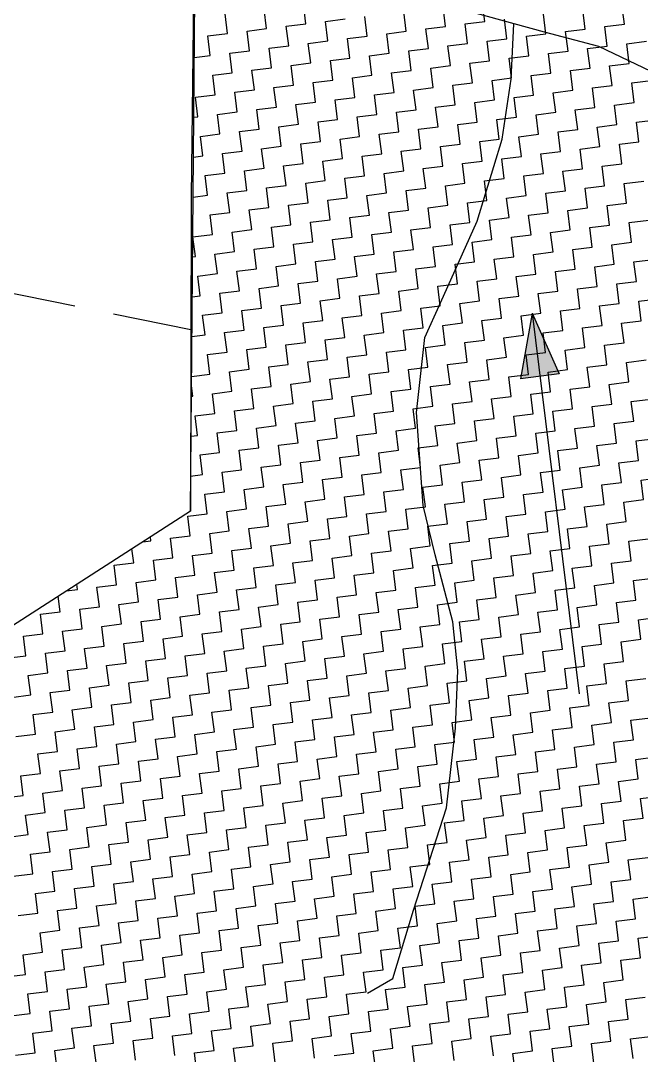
# Model space of a CAD drawing. Header units: metres. Extents: x 286056 to 292206, y 2024114 to 2027347.
# Drawn here: x 290293 to 290597, y 2025001 to 2025508 of the extents above; entities that cross this region are included whole.
import ezdxf

# ---------------------------------------------------------------- set-up
doc = ezdxf.new("R2010")
doc.units = ezdxf.units.M
doc.linetypes.add('DASHED', pattern=[0.75, 0.5, -0.25])
for name, color, linetype in [('LINE_FOOTPATH', 1, 'DASHED'), ('LINE_WATER', 4, 'Continuous'), ('POLY_HATCH', 12, 'Continuous'), ('POLY_PARCEL', 6, 'Continuous')]:
    doc.layers.add(name, color=color, linetype=linetype)

# ---------------------------------------------------------------- blocks, each defined once
blk = doc.blocks.new('13')
h = blk.add_hatch(color=256)
h.paths.add_polyline_path([(550.701, 238.547), (551.933, 238.547), (550.701, 242.574)])
h.paths.add_polyline_path([(550.701, 242.574), (549.469, 238.547), (550.701, 238.547)])
for points in [[(550.701, 242.574), (549.469, 238.547)], [(550.701, 242.574), (550.701, 218.314)], [(550.701, 242.574), (551.933, 238.547)], [(551.933, 238.547), (549.469, 238.547)]]:
    blk.add_lwpolyline(points)
at = {"layer": 'LINE_FOOTPATH', "ltscale": 10}
blk.add_line((529.15, 244.181), (507.64, 251.386), dxfattribs=at)
at = {"layer": 'LINE_WATER'}
for p, q in [((553.661, 260.129), (549.171, 261.968)), ((551.217, 257.415), (551.814, 260.885)), ((556.973, 258.805), (553.661, 260.129)), ((560.064, 256.818), (556.973, 258.805)), ((550.186, 253.737), (551.217, 257.415)), ((547.97, 248.785), (550.186, 253.737)), ((545.026, 243.929), (547.97, 248.785)), ((543.774, 241.87), (545.026, 243.929)), ((542.67, 237.235), (543.774, 241.87)), ((542.376, 231.35), (542.67, 237.235)), ((542.747, 228.147), (542.376, 231.35)), ((543.336, 223.807), (542.747, 228.147)), ((543.263, 220.717), (543.336, 223.807)), ((542.674, 217.113), (543.263, 220.717)), ((541.496, 212.184), (542.674, 217.113)), ((538.626, 206.005), (541.496, 212.184)), ((536.786, 201.885), (538.626, 206.005)), ((535.093, 201.149), (536.786, 201.885))]:
    blk.add_line(p, q, dxfattribs=at)
at = {"layer": 'POLY_HATCH'}
blk.add_line((527.707, 232.797), (532.962, 272.504), dxfattribs=at)
at = {"layer": 'POLY_HATCH', "linetype": 'Continuous'}
for p, q in [((533.75, 262.5), (533.75, 263.75)), ((536.25, 262.5), (536.25, 263.75)), ((538.75, 262.5), (538.75, 263.75)), ((532.5, 262.5), (533.75, 262.5)), ((532.5, 261.25), (532.5, 262.5)), ((535, 262.5), (536.25, 262.5)), ((535, 261.25), (535, 262.5)), ((537.5, 262.5), (538.75, 262.5)), ((537.5, 261.25), (537.5, 262.5)), ((540, 262.5), (541.25, 262.5)), ((540, 261.25), (540, 262.5)), ((542.5, 261.25), (542.5, 262.5)), ((545, 261.25), (545, 262.5)), ((547.5, 261.25), (547.5, 262.5)), ((550, 261.25), (550, 262.5)), ((531.473, 261.25), (532.5, 261.25)), ((533.75, 261.25), (535, 261.25)), ((533.75, 260), (533.75, 261.25)), ((536.25, 261.25), (537.5, 261.25)), ((536.25, 260), (536.25, 261.25)), ((538.75, 261.25), (540, 261.25)), ((538.75, 260), (538.75, 261.25)), ((541.25, 261.25), (542.5, 261.25)), ((541.25, 260), (541.25, 261.25)), ((543.75, 261.25), (545, 261.25)), ((543.75, 260), (543.75, 261.25)), ((546.25, 261.25), (547.5, 261.25)), ((546.25, 260), (546.25, 261.25)), ((548.75, 261.25), (550, 261.25)), ((548.75, 260), (548.75, 261.25)), ((551.25, 260), (551.25, 261.25)), ((553.75, 260), (553.75, 261.25)), ((556.25, 260), (556.25, 261.25)), ((558.75, 260), (558.75, 261.25)), ((532.5, 260), (533.75, 260)), ((532.5, 258.75), (532.5, 260)), ((535, 260), (536.25, 260)), ((535, 258.75), (535, 260)), ((537.5, 260), (538.75, 260)), ((537.5, 258.75), (537.5, 260)), ((540, 260), (541.25, 260)), ((540, 258.75), (540, 260)), ((542.5, 260), (543.75, 260)), ((542.5, 258.75), (542.5, 260)), ((545, 260), (546.25, 260)), ((545, 258.75), (545, 260)), ((547.5, 260), (548.75, 260)), ((547.5, 258.75), (547.5, 260)), ((550, 260), (551.25, 260)), ((550, 258.75), (550, 260)), ((552.5, 260), (553.75, 260)), ((552.5, 258.75), (552.5, 260)), ((555, 260), (556.25, 260)), ((555, 258.75), (555, 260)), ((557.5, 260), (558.75, 260)), ((557.5, 258.75), (557.5, 260)), ((531.25, 258.75), (532.5, 258.75)), ((531.25, 257.5), (531.25, 258.75)), ((533.75, 258.75), (535, 258.75)), ((533.75, 257.5), (533.75, 258.75)), ((536.25, 258.75), (537.5, 258.75)), ((536.25, 257.5), (536.25, 258.75)), ((538.75, 258.75), (540, 258.75)), ((538.75, 257.5), (538.75, 258.75)), ((541.25, 258.75), (542.5, 258.75)), ((541.25, 257.5), (541.25, 258.75)), ((543.75, 258.75), (545, 258.75)), ((543.75, 257.5), (543.75, 258.75)), ((546.25, 258.75), (547.5, 258.75)), ((546.25, 257.5), (546.25, 258.75)), ((548.75, 258.75), (550, 258.75)), ((548.75, 257.5), (548.75, 258.75)), ((551.25, 258.75), (552.5, 258.75)), ((551.25, 257.5), (551.25, 258.75)), ((553.75, 258.75), (555, 258.75)), ((553.75, 257.5), (553.75, 258.75)), ((556.25, 258.75), (557.5, 258.75)), ((556.25, 257.5), (556.25, 258.75)), ((558.75, 258.75), (560, 258.75)), ((558.75, 257.5), (558.75, 258.75)), ((530.976, 257.5), (531.25, 257.5)), ((532.5, 257.5), (533.75, 257.5)), ((532.5, 256.25), (532.5, 257.5)), ((535, 257.5), (536.25, 257.5)), ((535, 256.25), (535, 257.5)), ((537.5, 257.5), (538.75, 257.5)), ((537.5, 256.25), (537.5, 257.5)), ((540, 257.5), (541.25, 257.5)), ((540, 256.25), (540, 257.5)), ((542.5, 257.5), (543.75, 257.5)), ((542.5, 256.25), (542.5, 257.5)), ((545, 257.5), (546.25, 257.5)), ((545, 256.25), (545, 257.5)), ((547.5, 257.5), (548.75, 257.5)), ((547.5, 256.25), (547.5, 257.5)), ((550, 257.5), (551.25, 257.5)), ((550, 256.25), (550, 257.5)), ((552.5, 257.5), (553.75, 257.5)), ((552.5, 256.25), (552.5, 257.5)), ((555, 257.5), (556.25, 257.5)), ((555, 256.25), (555, 257.5)), ((557.5, 257.5), (558.75, 257.5)), ((557.5, 256.25), (557.5, 257.5)), ((531.25, 256.25), (532.5, 256.25)), ((531.25, 255), (531.25, 256.25)), ((533.75, 256.25), (535, 256.25)), ((533.75, 255), (533.75, 256.25)), ((536.25, 256.25), (537.5, 256.25)), ((536.25, 255), (536.25, 256.25)), ((538.75, 256.25), (540, 256.25)), ((538.75, 255), (538.75, 256.25)), ((541.25, 256.25), (542.5, 256.25)), ((541.25, 255), (541.25, 256.25)), ((543.75, 256.25), (545, 256.25)), ((543.75, 255), (543.75, 256.25)), ((546.25, 256.25), (547.5, 256.25)), ((546.25, 255), (546.25, 256.25)), ((548.75, 256.25), (550, 256.25)), ((548.75, 255), (548.75, 256.25)), ((551.25, 256.25), (552.5, 256.25)), ((551.25, 255), (551.25, 256.25)), ((553.75, 256.25), (555, 256.25)), ((553.75, 255), (553.75, 256.25)), ((556.25, 256.25), (557.5, 256.25)), ((556.25, 255), (556.25, 256.25)), ((558.75, 256.25), (560, 256.25)), ((558.75, 255), (558.75, 256.25)), ((530.646, 255), (531.25, 255)), ((532.5, 255), (533.75, 255)), ((532.5, 253.75), (532.5, 255)), ((535, 255), (536.25, 255)), ((535, 253.75), (535, 255)), ((537.5, 255), (538.75, 255)), ((537.5, 253.75), (537.5, 255)), ((540, 255), (541.25, 255)), ((540, 253.75), (540, 255)), ((542.5, 255), (543.75, 255)), ((542.5, 253.75), (542.5, 255)), ((545, 255), (546.25, 255)), ((545, 253.75), (545, 255)), ((547.5, 255), (548.75, 255)), ((547.5, 253.75), (547.5, 255)), ((550, 255), (551.25, 255)), ((550, 253.75), (550, 255)), ((552.5, 255), (553.75, 255)), ((552.5, 253.75), (552.5, 255)), ((555, 255), (556.25, 255)), ((555, 253.75), (555, 255)), ((557.5, 255), (558.75, 255)), ((557.5, 253.75), (557.5, 255)), ((531.25, 253.75), (532.5, 253.75)), ((531.25, 252.5), (531.25, 253.75)), ((533.75, 253.75), (535, 253.75)), ((533.75, 252.5), (533.75, 253.75)), ((536.25, 253.75), (537.5, 253.75)), ((536.25, 252.5), (536.25, 253.75)), ((538.75, 253.75), (540, 253.75)), ((538.75, 252.5), (538.75, 253.75)), ((541.25, 253.75), (542.5, 253.75)), ((541.25, 252.5), (541.25, 253.75)), ((543.75, 253.75), (545, 253.75)), ((543.75, 252.5), (543.75, 253.75)), ((546.25, 253.75), (547.5, 253.75)), ((546.25, 252.5), (546.25, 253.75)), ((548.75, 253.75), (550, 253.75)), ((548.75, 252.5), (548.75, 253.75)), ((551.25, 253.75), (552.5, 253.75)), ((551.25, 252.5), (551.25, 253.75)), ((553.75, 253.75), (555, 253.75)), ((553.75, 252.5), (553.75, 253.75)), ((556.25, 253.75), (557.5, 253.75)), ((556.25, 252.5), (556.25, 253.75)), ((558.75, 253.75), (560, 253.75)), ((558.75, 252.5), (558.75, 253.75)), ((530.315, 252.5), (531.25, 252.5)), ((532.5, 252.5), (533.75, 252.5)), ((532.5, 251.25), (532.5, 252.5)), ((535, 252.5), (536.25, 252.5)), ((535, 251.25), (535, 252.5)), ((537.5, 252.5), (538.75, 252.5)), ((537.5, 251.25), (537.5, 252.5)), ((540, 252.5), (541.25, 252.5)), ((540, 251.25), (540, 252.5)), ((542.5, 252.5), (543.75, 252.5)), ((542.5, 251.25), (542.5, 252.5)), ((545, 252.5), (546.25, 252.5)), ((545, 251.25), (545, 252.5)), ((547.5, 252.5), (548.75, 252.5)), ((547.5, 251.25), (547.5, 252.5)), ((550, 252.5), (551.25, 252.5)), ((550, 251.25), (550, 252.5)), ((552.5, 252.5), (553.75, 252.5)), ((552.5, 251.25), (552.5, 252.5)), ((555, 252.5), (556.25, 252.5)), ((555, 251.25), (555, 252.5)), ((557.5, 252.5), (558.75, 252.5)), ((557.5, 251.25), (557.5, 252.5)), ((531.25, 251.25), (532.5, 251.25)), ((531.25, 250), (531.25, 251.25)), ((533.75, 251.25), (535, 251.25)), ((533.75, 250), (533.75, 251.25)), ((536.25, 251.25), (537.5, 251.25)), ((536.25, 250), (536.25, 251.25)), ((538.75, 251.25), (540, 251.25)), ((538.75, 250), (538.75, 251.25)), ((541.25, 251.25), (542.5, 251.25)), ((541.25, 250), (541.25, 251.25)), ((543.75, 251.25), (545, 251.25)), ((543.75, 250), (543.75, 251.25)), ((546.25, 251.25), (547.5, 251.25)), ((546.25, 250), (546.25, 251.25)), ((548.75, 251.25), (550, 251.25)), ((548.75, 250), (548.75, 251.25)), ((551.25, 251.25), (552.5, 251.25)), ((551.25, 250), (551.25, 251.25)), ((553.75, 251.25), (555, 251.25)), ((553.75, 250), (553.75, 251.25)), ((556.25, 251.25), (557.5, 251.25)), ((556.25, 250), (556.25, 251.25)), ((530, 250), (531.25, 250)), ((530, 248.75), (530, 250)), ((532.5, 250), (533.75, 250)), ((532.5, 248.75), (532.5, 250)), ((535, 250), (536.25, 250)), ((535, 248.75), (535, 250)), ((537.5, 250), (538.75, 250)), ((537.5, 248.75), (537.5, 250)), ((540, 250), (541.25, 250)), ((540, 248.75), (540, 250)), ((542.5, 250), (543.75, 250)), ((542.5, 248.75), (542.5, 250)), ((545, 250), (546.25, 250)), ((545, 248.75), (545, 250)), ((547.5, 250), (548.75, 250)), ((547.5, 248.75), (547.5, 250)), ((550, 250), (551.25, 250)), ((550, 248.75), (550, 250)), ((552.5, 250), (553.75, 250)), ((552.5, 248.75), (552.5, 250)), ((555, 250), (556.25, 250)), ((555, 248.75), (555, 250)), ((557.5, 250), (558.75, 250)), ((557.5, 248.75), (557.5, 250)), ((529.818, 248.75), (530, 248.75)), ((531.25, 248.75), (532.5, 248.75)), ((531.25, 247.5), (531.25, 248.75)), ((533.75, 248.75), (535, 248.75)), ((533.75, 247.5), (533.75, 248.75)), ((536.25, 248.75), (537.5, 248.75)), ((536.25, 247.5), (536.25, 248.75)), ((538.75, 248.75), (540, 248.75)), ((538.75, 247.5), (538.75, 248.75)), ((541.25, 248.75), (542.5, 248.75)), ((541.25, 247.5), (541.25, 248.75)), ((543.75, 248.75), (545, 248.75)), ((543.75, 247.5), (543.75, 248.75)), ((546.25, 248.75), (547.5, 248.75)), ((546.25, 247.5), (546.25, 248.75)), ((548.75, 248.75), (550, 248.75)), ((548.75, 247.5), (548.75, 248.75)), ((551.25, 248.75), (552.5, 248.75)), ((551.25, 247.5), (551.25, 248.75)), ((553.75, 248.75), (555, 248.75)), ((553.75, 247.5), (553.75, 248.75)), ((556.25, 248.75), (557.5, 248.75)), ((556.25, 247.5), (556.25, 248.75)), ((530, 247.5), (531.25, 247.5)), ((530, 246.25), (530, 247.5)), ((532.5, 247.5), (533.75, 247.5)), ((532.5, 246.25), (532.5, 247.5)), ((535, 247.5), (536.25, 247.5)), ((535, 246.25), (535, 247.5)), ((537.5, 247.5), (538.75, 247.5)), ((537.5, 246.25), (537.5, 247.5)), ((540, 247.5), (541.25, 247.5)), ((540, 246.25), (540, 247.5)), ((542.5, 247.5), (543.75, 247.5)), ((542.5, 246.25), (542.5, 247.5)), ((545, 247.5), (546.25, 247.5)), ((545, 246.25), (545, 247.5)), ((547.5, 247.5), (548.75, 247.5)), ((547.5, 246.25), (547.5, 247.5)), ((550, 247.5), (551.25, 247.5)), ((550, 246.25), (550, 247.5)), ((552.5, 247.5), (553.75, 247.5)), ((552.5, 246.25), (552.5, 247.5)), ((555, 247.5), (556.25, 247.5)), ((555, 246.25), (555, 247.5)), ((557.5, 247.5), (558.75, 247.5)), ((557.5, 246.25), (557.5, 247.5)), ((529.487, 246.25), (530, 246.25)), ((531.25, 246.25), (532.5, 246.25)), ((531.25, 245), (531.25, 246.25)), ((533.75, 246.25), (535, 246.25)), ((533.75, 245), (533.75, 246.25)), ((536.25, 246.25), (537.5, 246.25)), ((536.25, 245), (536.25, 246.25)), ((538.75, 246.25), (540, 246.25)), ((538.75, 245), (538.75, 246.25)), ((541.25, 246.25), (542.5, 246.25)), ((541.25, 245), (541.25, 246.25)), ((543.75, 246.25), (545, 246.25)), ((543.75, 245), (543.75, 246.25)), ((546.25, 246.25), (547.5, 246.25)), ((546.25, 245), (546.25, 246.25)), ((548.75, 246.25), (550, 246.25)), ((548.75, 245), (548.75, 246.25)), ((551.25, 246.25), (552.5, 246.25)), ((551.25, 245), (551.25, 246.25)), ((553.75, 246.25), (555, 246.25)), ((553.75, 245), (553.75, 246.25)), ((556.25, 246.25), (557.5, 246.25)), ((556.25, 245), (556.25, 246.25)), ((530, 245), (531.25, 245)), ((530, 243.75), (530, 245)), ((532.5, 245), (533.75, 245)), ((532.5, 243.75), (532.5, 245)), ((535, 245), (536.25, 245)), ((535, 243.75), (535, 245)), ((537.5, 245), (538.75, 245)), ((537.5, 243.75), (537.5, 245)), ((540, 245), (541.25, 245)), ((540, 243.75), (540, 245)), ((542.5, 245), (543.75, 245)), ((542.5, 243.75), (542.5, 245)), ((545, 245), (546.25, 245)), ((545, 243.75), (545, 245)), ((547.5, 245), (548.75, 245)), ((547.5, 243.75), (547.5, 245)), ((550, 245), (551.25, 245)), ((550, 243.75), (550, 245)), ((552.5, 245), (553.75, 245)), ((552.5, 243.75), (552.5, 245)), ((555, 245), (556.25, 245)), ((555, 243.75), (555, 245)), ((557.5, 245), (558.75, 245)), ((557.5, 243.75), (557.5, 245)), ((529.157, 243.75), (530, 243.75)), ((531.25, 243.75), (532.5, 243.75)), ((531.25, 242.5), (531.25, 243.75)), ((533.75, 243.75), (535, 243.75)), ((533.75, 242.5), (533.75, 243.75)), ((536.25, 243.75), (537.5, 243.75)), ((536.25, 242.5), (536.25, 243.75)), ((538.75, 243.75), (540, 243.75)), ((538.75, 242.5), (538.75, 243.75)), ((541.25, 243.75), (542.5, 243.75)), ((541.25, 242.5), (541.25, 243.75)), ((543.75, 243.75), (545, 243.75)), ((543.75, 242.5), (543.75, 243.75)), ((546.25, 243.75), (547.5, 243.75)), ((546.25, 242.5), (546.25, 243.75)), ((548.75, 243.75), (550, 243.75)), ((548.75, 242.5), (548.75, 243.75)), ((551.25, 243.75), (552.5, 243.75)), ((551.25, 242.5), (551.25, 243.75)), ((553.75, 243.75), (555, 243.75)), ((553.75, 242.5), (553.75, 243.75)), ((556.25, 243.75), (557.5, 243.75)), ((556.25, 242.5), (556.25, 243.75)), ((530, 242.5), (531.25, 242.5)), ((530, 241.25), (530, 242.5)), ((532.5, 242.5), (533.75, 242.5)), ((532.5, 241.25), (532.5, 242.5)), ((535, 242.5), (536.25, 242.5)), ((535, 241.25), (535, 242.5)), ((537.5, 242.5), (538.75, 242.5)), ((537.5, 241.25), (537.5, 242.5)), ((540, 242.5), (541.25, 242.5)), ((540, 241.25), (540, 242.5)), ((542.5, 242.5), (543.75, 242.5)), ((542.5, 241.25), (542.5, 242.5)), ((545, 242.5), (546.25, 242.5)), ((545, 241.25), (545, 242.5)), ((547.5, 242.5), (548.75, 242.5)), ((547.5, 241.25), (547.5, 242.5)), ((550, 242.5), (551.25, 242.5)), ((550, 241.25), (550, 242.5)), ((552.5, 242.5), (553.75, 242.5)), ((552.5, 241.25), (552.5, 242.5)), ((555, 242.5), (556.25, 242.5)), ((555, 241.25), (555, 242.5)), ((557.5, 242.5), (558.75, 242.5)), ((557.5, 241.25), (557.5, 242.5)), ((528.826, 241.25), (530, 241.25)), ((531.25, 241.25), (532.5, 241.25)), ((531.25, 240), (531.25, 241.25)), ((533.75, 241.25), (535, 241.25)), ((533.75, 240), (533.75, 241.25)), ((536.25, 241.25), (537.5, 241.25)), ((536.25, 240), (536.25, 241.25)), ((538.75, 241.25), (540, 241.25)), ((538.75, 240), (538.75, 241.25)), ((541.25, 241.25), (542.5, 241.25)), ((541.25, 240), (541.25, 241.25)), ((543.75, 241.25), (545, 241.25)), ((543.75, 240), (543.75, 241.25)), ((546.25, 241.25), (547.5, 241.25)), ((546.25, 240), (546.25, 241.25)), ((548.75, 241.25), (550, 241.25)), ((548.75, 240), (548.75, 241.25)), ((551.25, 241.25), (552.5, 241.25)), ((551.25, 240), (551.25, 241.25)), ((553.75, 241.25), (555, 241.25)), ((553.75, 240), (553.75, 241.25)), ((556.25, 241.25), (557.5, 241.25)), ((556.25, 240), (556.25, 241.25)), ((528.75, 240), (528.75, 240.679)), ((528.66, 240), (528.75, 240)), ((530, 240), (531.25, 240)), ((530, 238.75), (530, 240)), ((532.5, 240), (533.75, 240)), ((532.5, 238.75), (532.5, 240)), ((535, 240), (536.25, 240)), ((535, 238.75), (535, 240)), ((537.5, 240), (538.75, 240)), ((537.5, 238.75), (537.5, 240)), ((540, 240), (541.25, 240)), ((540, 238.75), (540, 240)), ((542.5, 240), (543.75, 240)), ((542.5, 238.75), (542.5, 240)), ((545, 240), (546.25, 240)), ((545, 238.75), (545, 240)), ((547.5, 240), (548.75, 240)), ((547.5, 238.75), (547.5, 240)), ((550, 240), (551.25, 240)), ((550, 238.75), (550, 240)), ((552.5, 240), (553.75, 240)), ((552.5, 238.75), (552.5, 240)), ((555, 240), (556.25, 240)), ((555, 238.75), (555, 240)), ((528.75, 238.75), (530, 238.75)), ((528.75, 237.5), (528.75, 238.75)), ((531.25, 238.75), (532.5, 238.75)), ((531.25, 237.5), (531.25, 238.75)), ((533.75, 238.75), (535, 238.75)), ((533.75, 237.5), (533.75, 238.75)), ((536.25, 238.75), (537.5, 238.75)), ((536.25, 237.5), (536.25, 238.75)), ((538.75, 238.75), (540, 238.75)), ((538.75, 237.5), (538.75, 238.75)), ((541.25, 238.75), (542.5, 238.75)), ((541.25, 237.5), (541.25, 238.75)), ((543.75, 238.75), (545, 238.75)), ((543.75, 237.5), (543.75, 238.75)), ((546.25, 238.75), (547.5, 238.75)), ((546.25, 237.5), (546.25, 238.75)), ((548.75, 238.75), (550, 238.75)), ((548.75, 237.5), (548.75, 238.75)), ((551.25, 238.75), (552.5, 238.75)), ((551.25, 237.5), (551.25, 238.75)), ((553.75, 238.75), (555, 238.75)), ((553.75, 237.5), (553.75, 238.75)), ((556.25, 238.75), (557.5, 238.75)), ((556.25, 237.5), (556.25, 238.75)), ((528.329, 237.5), (528.75, 237.5)), ((530, 237.5), (531.25, 237.5)), ((530, 236.25), (530, 237.5)), ((532.5, 237.5), (533.75, 237.5)), ((532.5, 236.25), (532.5, 237.5)), ((535, 237.5), (536.25, 237.5)), ((535, 236.25), (535, 237.5)), ((537.5, 237.5), (538.75, 237.5)), ((537.5, 236.25), (537.5, 237.5)), ((540, 237.5), (541.25, 237.5)), ((540, 236.25), (540, 237.5)), ((542.5, 237.5), (543.75, 237.5)), ((542.5, 236.25), (542.5, 237.5)), ((545, 237.5), (546.25, 237.5)), ((545, 236.25), (545, 237.5)), ((547.5, 237.5), (548.75, 237.5)), ((547.5, 236.25), (547.5, 237.5)), ((550, 237.5), (551.25, 237.5)), ((550, 236.25), (550, 237.5)), ((552.5, 237.5), (553.75, 237.5)), ((552.5, 236.25), (552.5, 237.5)), ((555, 237.5), (556.25, 237.5)), ((555, 236.25), (555, 237.5)), ((528.75, 236.25), (530, 236.25)), ((528.75, 235), (528.75, 236.25)), ((531.25, 236.25), (532.5, 236.25)), ((531.25, 235), (531.25, 236.25)), ((533.75, 236.25), (535, 236.25)), ((533.75, 235), (533.75, 236.25)), ((536.25, 236.25), (537.5, 236.25)), ((536.25, 235), (536.25, 236.25)), ((538.75, 236.25), (540, 236.25)), ((538.75, 235), (538.75, 236.25)), ((541.25, 236.25), (542.5, 236.25)), ((541.25, 235), (541.25, 236.25)), ((543.75, 236.25), (545, 236.25)), ((543.75, 235), (543.75, 236.25)), ((546.25, 236.25), (547.5, 236.25)), ((546.25, 235), (546.25, 236.25)), ((548.75, 236.25), (550, 236.25)), ((548.75, 235), (548.75, 236.25)), ((551.25, 236.25), (552.5, 236.25)), ((551.25, 235), (551.25, 236.25)), ((553.75, 236.25), (555, 236.25)), ((553.75, 235), (553.75, 236.25)), ((556.25, 236.25), (557.5, 236.25)), ((556.25, 235), (556.25, 236.25)), ((527.998, 235), (528.75, 235)), ((530, 235), (531.25, 235)), ((530, 233.75), (530, 235)), ((532.5, 235), (533.75, 235)), ((532.5, 233.75), (532.5, 235)), ((535, 235), (536.25, 235)), ((535, 233.75), (535, 235)), ((537.5, 235), (538.75, 235)), ((537.5, 233.75), (537.5, 235)), ((540, 235), (541.25, 235)), ((540, 233.75), (540, 235)), ((542.5, 235), (543.75, 235)), ((542.5, 233.75), (542.5, 235)), ((545, 235), (546.25, 235)), ((545, 233.75), (545, 235)), ((547.5, 235), (548.75, 235)), ((547.5, 233.75), (547.5, 235)), ((550, 235), (551.25, 235)), ((550, 233.75), (550, 235)), ((552.5, 235), (553.75, 235)), ((552.5, 233.75), (552.5, 235)), ((555, 235), (556.25, 235)), ((555, 233.75), (555, 235)), ((528.75, 233.75), (530, 233.75)), ((528.75, 232.5), (528.75, 233.75)), ((531.25, 233.75), (532.5, 233.75)), ((531.25, 232.5), (531.25, 233.75)), ((533.75, 233.75), (535, 233.75)), ((533.75, 232.5), (533.75, 233.75)), ((536.25, 233.75), (537.5, 233.75)), ((536.25, 232.5), (536.25, 233.75)), ((538.75, 233.75), (540, 233.75)), ((538.75, 232.5), (538.75, 233.75)), ((541.25, 233.75), (542.5, 233.75)), ((541.25, 232.5), (541.25, 233.75)), ((543.75, 233.75), (545, 233.75)), ((543.75, 232.5), (543.75, 233.75)), ((546.25, 233.75), (547.5, 233.75)), ((546.25, 232.5), (546.25, 233.75)), ((548.75, 233.75), (550, 233.75)), ((548.75, 232.5), (548.75, 233.75)), ((551.25, 233.75), (552.5, 233.75)), ((551.25, 232.5), (551.25, 233.75)), ((553.75, 233.75), (555, 233.75)), ((553.75, 232.5), (553.75, 233.75)), ((556.25, 233.75), (557.5, 233.75)), ((556.25, 232.5), (556.25, 233.75)), ((527.5, 232.5), (528.75, 232.5)), ((527.5, 231.25), (527.5, 232.5)), ((530, 232.5), (531.25, 232.5)), ((530, 231.25), (530, 232.5)), ((532.5, 232.5), (533.75, 232.5)), ((532.5, 231.25), (532.5, 232.5)), ((535, 232.5), (536.25, 232.5)), ((535, 231.25), (535, 232.5)), ((537.5, 232.5), (538.75, 232.5)), ((537.5, 231.25), (537.5, 232.5)), ((540, 232.5), (541.25, 232.5)), ((540, 231.25), (540, 232.5)), ((542.5, 232.5), (543.75, 232.5)), ((542.5, 231.25), (542.5, 232.5)), ((545, 232.5), (546.25, 232.5)), ((545, 231.25), (545, 232.5)), ((547.5, 232.5), (548.75, 232.5)), ((547.5, 231.25), (547.5, 232.5)), ((550, 232.5), (551.25, 232.5)), ((550, 231.25), (550, 232.5)), ((552.5, 232.5), (553.75, 232.5)), ((552.5, 231.25), (552.5, 232.5)), ((555, 232.5), (556.25, 232.5)), ((555, 231.25), (555, 232.5)), ((524.493, 231.25), (525, 231.25)), ((525, 231.25), (525, 231.494)), ((526.25, 231.25), (527.5, 231.25)), ((526.25, 230), (526.25, 231.25)), ((528.75, 231.25), (530, 231.25)), ((528.75, 230), (528.75, 231.25)), ((531.25, 231.25), (532.5, 231.25)), ((531.25, 230), (531.25, 231.25)), ((533.75, 231.25), (535, 231.25)), ((533.75, 230), (533.75, 231.25)), ((536.25, 231.25), (537.5, 231.25)), ((536.25, 230), (536.25, 231.25)), ((538.75, 231.25), (540, 231.25)), ((538.75, 230), (538.75, 231.25)), ((541.25, 231.25), (542.5, 231.25)), ((541.25, 230), (541.25, 231.25)), ((543.75, 231.25), (545, 231.25)), ((543.75, 230), (543.75, 231.25)), ((546.25, 231.25), (547.5, 231.25)), ((546.25, 230), (546.25, 231.25)), ((548.75, 231.25), (550, 231.25)), ((548.75, 230), (548.75, 231.25)), ((551.25, 231.25), (552.5, 231.25)), ((551.25, 230), (551.25, 231.25)), ((553.75, 231.25), (555, 231.25)), ((553.75, 230), (553.75, 231.25)), ((556.25, 231.25), (557.5, 231.25)), ((556.25, 230), (556.25, 231.25)), ((523.75, 230), (523.75, 230.893)), ((522.5, 230), (523.75, 230)), ((522.5, 228.75), (522.5, 230)), ((525, 230), (526.25, 230)), ((525, 228.75), (525, 230)), ((527.5, 230), (528.75, 230)), ((527.5, 228.75), (527.5, 230)), ((530, 230), (531.25, 230)), ((530, 228.75), (530, 230)), ((532.5, 230), (533.75, 230)), ((532.5, 228.75), (532.5, 230)), ((535, 230), (536.25, 230)), ((535, 228.75), (535, 230)), ((537.5, 230), (538.75, 230)), ((537.5, 228.75), (537.5, 230)), ((540, 230), (541.25, 230)), ((540, 228.75), (540, 230)), ((542.5, 230), (543.75, 230)), ((542.5, 228.75), (542.5, 230)), ((545, 230), (546.25, 230)), ((545, 228.75), (545, 230)), ((547.5, 230), (548.75, 230)), ((547.5, 228.75), (547.5, 230)), ((550, 230), (551.25, 230)), ((550, 228.75), (550, 230)), ((552.5, 230), (553.75, 230)), ((552.5, 228.75), (552.5, 230)), ((555, 230), (556.25, 230)), ((555, 228.75), (555, 230)), ((520, 228.75), (520, 229.088)), ((518.75, 227.5), (518.75, 228.486)), ((519.298, 228.75), (520, 228.75)), ((521.25, 228.75), (522.5, 228.75)), ((521.25, 227.5), (521.25, 228.75)), ((523.75, 228.75), (525, 228.75)), ((523.75, 227.5), (523.75, 228.75)), ((526.25, 228.75), (527.5, 228.75)), ((526.25, 227.5), (526.25, 228.75)), ((528.75, 228.75), (530, 228.75)), ((528.75, 227.5), (528.75, 228.75)), ((531.25, 228.75), (532.5, 228.75)), ((531.25, 227.5), (531.25, 228.75)), ((533.75, 228.75), (535, 228.75)), ((533.75, 227.5), (533.75, 228.75)), ((536.25, 228.75), (537.5, 228.75)), ((536.25, 227.5), (536.25, 228.75)), ((538.75, 228.75), (540, 228.75)), ((538.75, 227.5), (538.75, 228.75)), ((541.25, 228.75), (542.5, 228.75)), ((541.25, 227.5), (541.25, 228.75)), ((543.75, 228.75), (545, 228.75)), ((543.75, 227.5), (543.75, 228.75)), ((546.25, 228.75), (547.5, 228.75)), ((546.25, 227.5), (546.25, 228.75)), ((548.75, 228.75), (550, 228.75)), ((548.75, 227.5), (548.75, 228.75)), ((551.25, 228.75), (552.5, 228.75)), ((551.25, 227.5), (551.25, 228.75)), ((553.75, 228.75), (555, 228.75)), ((553.75, 227.5), (553.75, 228.75)), ((517.5, 227.5), (518.75, 227.5)), ((517.5, 226.25), (517.5, 227.5)), ((520, 227.5), (521.25, 227.5)), ((520, 226.25), (520, 227.5)), ((522.5, 227.5), (523.75, 227.5)), ((522.5, 226.25), (522.5, 227.5)), ((525, 227.5), (526.25, 227.5)), ((525, 226.25), (525, 227.5)), ((527.5, 227.5), (528.75, 227.5)), ((527.5, 226.25), (527.5, 227.5)), ((530, 227.5), (531.25, 227.5)), ((530, 226.25), (530, 227.5)), ((532.5, 227.5), (533.75, 227.5)), ((532.5, 226.25), (532.5, 227.5)), ((535, 227.5), (536.25, 227.5)), ((535, 226.25), (535, 227.5)), ((537.5, 227.5), (538.75, 227.5)), ((537.5, 226.25), (537.5, 227.5)), ((540, 227.5), (541.25, 227.5)), ((540, 226.25), (540, 227.5)), ((542.5, 227.5), (543.75, 227.5)), ((542.5, 226.25), (542.5, 227.5)), ((545, 227.5), (546.25, 227.5)), ((545, 226.25), (545, 227.5)), ((547.5, 227.5), (548.75, 227.5)), ((547.5, 226.25), (547.5, 227.5)), ((550, 227.5), (551.25, 227.5)), ((550, 226.25), (550, 227.5)), ((552.5, 227.5), (553.75, 227.5)), ((552.5, 226.25), (552.5, 227.5)), ((555, 227.5), (556.25, 227.5)), ((555, 226.25), (555, 227.5)), ((516.25, 226.25), (517.5, 226.25)), ((516.25, 225), (516.25, 226.25)), ((518.75, 226.25), (520, 226.25)), ((518.75, 225), (518.75, 226.25)), ((521.25, 226.25), (522.5, 226.25)), ((521.25, 225), (521.25, 226.25)), ((523.75, 226.25), (525, 226.25)), ((523.75, 225), (523.75, 226.25)), ((526.25, 226.25), (527.5, 226.25)), ((526.25, 225), (526.25, 226.25)), ((528.75, 226.25), (530, 226.25)), ((528.75, 225), (528.75, 226.25)), ((531.25, 226.25), (532.5, 226.25)), ((531.25, 225), (531.25, 226.25)), ((533.75, 226.25), (535, 226.25)), ((533.75, 225), (533.75, 226.25)), ((536.25, 226.25), (537.5, 226.25)), ((536.25, 225), (536.25, 226.25)), ((538.75, 226.25), (540, 226.25)), ((538.75, 225), (538.75, 226.25)), ((541.25, 226.25), (542.5, 226.25)), ((541.25, 225), (541.25, 226.25)), ((543.75, 226.25), (545, 226.25)), ((543.75, 225), (543.75, 226.25)), ((546.25, 226.25), (547.5, 226.25)), ((546.25, 225), (546.25, 226.25)), ((548.75, 226.25), (550, 226.25)), ((548.75, 225), (548.75, 226.25)), ((551.25, 226.25), (552.5, 226.25)), ((551.25, 225), (551.25, 226.25)), ((553.75, 226.25), (555, 226.25)), ((553.75, 225), (553.75, 226.25)), ((515, 225), (516.25, 225)), ((517.5, 225), (518.75, 225)), ((517.5, 223.75), (517.5, 225)), ((520, 225), (521.25, 225)), ((520, 223.75), (520, 225)), ((522.5, 225), (523.75, 225)), ((522.5, 223.75), (522.5, 225)), ((525, 225), (526.25, 225)), ((525, 223.75), (525, 225)), ((527.5, 225), (528.75, 225)), ((527.5, 223.75), (527.5, 225)), ((530, 225), (531.25, 225)), ((530, 223.75), (530, 225)), ((532.5, 225), (533.75, 225)), ((532.5, 223.75), (532.5, 225)), ((535, 225), (536.25, 225)), ((535, 223.75), (535, 225)), ((537.5, 225), (538.75, 225)), ((537.5, 223.75), (537.5, 225)), ((540, 225), (541.25, 225)), ((540, 223.75), (540, 225)), ((542.5, 225), (543.75, 225)), ((542.5, 223.75), (542.5, 225)), ((545, 225), (546.25, 225)), ((545, 223.75), (545, 225)), ((547.5, 225), (548.75, 225)), ((547.5, 223.75), (547.5, 225)), ((550, 225), (551.25, 225)), ((550, 223.75), (550, 225)), ((552.5, 225), (553.75, 225)), ((552.5, 223.75), (552.5, 225)), ((555, 225), (556.25, 225)), ((555, 223.75), (555, 225)), ((516.25, 223.75), (517.5, 223.75)), ((516.25, 222.5), (516.25, 223.75)), ((518.75, 223.75), (520, 223.75)), ((518.75, 222.5), (518.75, 223.75)), ((521.25, 223.75), (522.5, 223.75)), ((521.25, 222.5), (521.25, 223.75)), ((523.75, 223.75), (525, 223.75)), ((523.75, 222.5), (523.75, 223.75)), ((526.25, 223.75), (527.5, 223.75)), ((526.25, 222.5), (526.25, 223.75)), ((528.75, 223.75), (530, 223.75)), ((528.75, 222.5), (528.75, 223.75)), ((531.25, 223.75), (532.5, 223.75)), ((531.25, 222.5), (531.25, 223.75)), ((533.75, 223.75), (535, 223.75)), ((533.75, 222.5), (533.75, 223.75)), ((536.25, 223.75), (537.5, 223.75)), ((536.25, 222.5), (536.25, 223.75)), ((538.75, 223.75), (540, 223.75)), ((538.75, 222.5), (538.75, 223.75)), ((541.25, 223.75), (542.5, 223.75)), ((541.25, 222.5), (541.25, 223.75)), ((543.75, 223.75), (545, 223.75)), ((543.75, 222.5), (543.75, 223.75)), ((546.25, 223.75), (547.5, 223.75)), ((546.25, 222.5), (546.25, 223.75)), ((548.75, 223.75), (550, 223.75)), ((548.75, 222.5), (548.75, 223.75)), ((551.25, 223.75), (552.5, 223.75)), ((551.25, 222.5), (551.25, 223.75)), ((553.75, 223.75), (555, 223.75)), ((553.75, 222.5), (553.75, 223.75)), ((515, 222.5), (516.25, 222.5)), ((517.5, 222.5), (518.75, 222.5)), ((517.5, 221.25), (517.5, 222.5)), ((520, 222.5), (521.25, 222.5)), ((520, 221.25), (520, 222.5)), ((522.5, 222.5), (523.75, 222.5)), ((522.5, 221.25), (522.5, 222.5)), ((525, 222.5), (526.25, 222.5)), ((525, 221.25), (525, 222.5)), ((527.5, 222.5), (528.75, 222.5)), ((527.5, 221.25), (527.5, 222.5)), ((530, 222.5), (531.25, 222.5)), ((530, 221.25), (530, 222.5)), ((532.5, 222.5), (533.75, 222.5)), ((532.5, 221.25), (532.5, 222.5)), ((535, 222.5), (536.25, 222.5)), ((535, 221.25), (535, 222.5)), ((537.5, 222.5), (538.75, 222.5)), ((537.5, 221.25), (537.5, 222.5)), ((540, 222.5), (541.25, 222.5)), ((540, 221.25), (540, 222.5)), ((542.5, 222.5), (543.75, 222.5)), ((542.5, 221.25), (542.5, 222.5)), ((545, 222.5), (546.25, 222.5)), ((545, 221.25), (545, 222.5)), ((547.5, 222.5), (548.75, 222.5)), ((547.5, 221.25), (547.5, 222.5)), ((550, 222.5), (551.25, 222.5)), ((550, 221.25), (550, 222.5)), ((552.5, 222.5), (553.75, 222.5)), ((552.5, 221.25), (552.5, 222.5)), ((555, 222.5), (556.25, 222.5)), ((555, 221.25), (555, 222.5)), ((516.25, 221.25), (517.5, 221.25)), ((516.25, 220), (516.25, 221.25)), ((518.75, 221.25), (520, 221.25)), ((518.75, 220), (518.75, 221.25)), ((521.25, 221.25), (522.5, 221.25)), ((521.25, 220), (521.25, 221.25)), ((523.75, 221.25), (525, 221.25)), ((523.75, 220), (523.75, 221.25)), ((526.25, 221.25), (527.5, 221.25)), ((526.25, 220), (526.25, 221.25)), ((528.75, 221.25), (530, 221.25)), ((528.75, 220), (528.75, 221.25)), ((531.25, 221.25), (532.5, 221.25)), ((531.25, 220), (531.25, 221.25)), ((533.75, 221.25), (535, 221.25)), ((533.75, 220), (533.75, 221.25)), ((536.25, 221.25), (537.5, 221.25)), ((536.25, 220), (536.25, 221.25)), ((538.75, 221.25), (540, 221.25)), ((538.75, 220), (538.75, 221.25)), ((541.25, 221.25), (542.5, 221.25)), ((541.25, 220), (541.25, 221.25)), ((543.75, 221.25), (545, 221.25)), ((543.75, 220), (543.75, 221.25)), ((546.25, 221.25), (547.5, 221.25)), ((546.25, 220), (546.25, 221.25)), ((548.75, 221.25), (550, 221.25)), ((548.75, 220), (548.75, 221.25)), ((551.25, 221.25), (552.5, 221.25)), ((551.25, 220), (551.25, 221.25)), ((553.75, 221.25), (555, 221.25)), ((553.75, 220), (553.75, 221.25)), ((515, 220), (516.25, 220)), ((517.5, 220), (518.75, 220)), ((517.5, 218.75), (517.5, 220)), ((520, 220), (521.25, 220)), ((520, 218.75), (520, 220)), ((522.5, 220), (523.75, 220)), ((522.5, 218.75), (522.5, 220)), ((525, 220), (526.25, 220)), ((525, 218.75), (525, 220)), ((527.5, 220), (528.75, 220)), ((527.5, 218.75), (527.5, 220)), ((530, 220), (531.25, 220)), ((530, 218.75), (530, 220)), ((532.5, 220), (533.75, 220)), ((532.5, 218.75), (532.5, 220)), ((535, 220), (536.25, 220)), ((535, 218.75), (535, 220)), ((537.5, 220), (538.75, 220)), ((537.5, 218.75), (537.5, 220)), ((540, 220), (541.25, 220)), ((540, 218.75), (540, 220)), ((542.5, 220), (543.75, 220)), ((542.5, 218.75), (542.5, 220)), ((545, 220), (546.25, 220)), ((545, 218.75), (545, 220)), ((547.5, 220), (548.75, 220)), ((547.5, 218.75), (547.5, 220)), ((550, 220), (551.25, 220)), ((550, 218.75), (550, 220)), ((552.5, 220), (553.75, 220)), ((552.5, 218.75), (552.5, 220)), ((516.25, 218.75), (517.5, 218.75)), ((516.25, 217.5), (516.25, 218.75)), ((518.75, 218.75), (520, 218.75)), ((518.75, 217.5), (518.75, 218.75)), ((521.25, 218.75), (522.5, 218.75)), ((521.25, 217.5), (521.25, 218.75)), ((523.75, 218.75), (525, 218.75)), ((523.75, 217.5), (523.75, 218.75)), ((526.25, 218.75), (527.5, 218.75)), ((526.25, 217.5), (526.25, 218.75)), ((528.75, 218.75), (530, 218.75)), ((528.75, 217.5), (528.75, 218.75)), ((531.25, 218.75), (532.5, 218.75)), ((531.25, 217.5), (531.25, 218.75)), ((533.75, 218.75), (535, 218.75)), ((533.75, 217.5), (533.75, 218.75)), ((536.25, 218.75), (537.5, 218.75)), ((536.25, 217.5), (536.25, 218.75)), ((538.75, 218.75), (540, 218.75)), ((538.75, 217.5), (538.75, 218.75)), ((541.25, 218.75), (542.5, 218.75)), ((541.25, 217.5), (541.25, 218.75)), ((543.75, 218.75), (545, 218.75)), ((543.75, 217.5), (543.75, 218.75)), ((546.25, 218.75), (547.5, 218.75)), ((546.25, 217.5), (546.25, 218.75)), ((548.75, 218.75), (550, 218.75)), ((548.75, 217.5), (548.75, 218.75)), ((551.25, 218.75), (552.5, 218.75)), ((551.25, 217.5), (551.25, 218.75)), ((553.75, 218.75), (555, 218.75)), ((553.75, 217.5), (553.75, 218.75)), ((515, 217.5), (516.25, 217.5)), ((515, 216.25), (515, 217.5)), ((517.5, 217.5), (518.75, 217.5)), ((517.5, 216.25), (517.5, 217.5)), ((520, 217.5), (521.25, 217.5)), ((520, 216.25), (520, 217.5)), ((522.5, 217.5), (523.75, 217.5)), ((522.5, 216.25), (522.5, 217.5)), ((525, 217.5), (526.25, 217.5)), ((525, 216.25), (525, 217.5)), ((527.5, 217.5), (528.75, 217.5)), ((527.5, 216.25), (527.5, 217.5)), ((530, 217.5), (531.25, 217.5)), ((530, 216.25), (530, 217.5)), ((532.5, 217.5), (533.75, 217.5)), ((532.5, 216.25), (532.5, 217.5)), ((535, 217.5), (536.25, 217.5)), ((535, 216.25), (535, 217.5)), ((537.5, 217.5), (538.75, 217.5)), ((537.5, 216.25), (537.5, 217.5)), ((540, 217.5), (541.25, 217.5)), ((540, 216.25), (540, 217.5)), ((542.5, 217.5), (543.75, 217.5)), ((542.5, 216.25), (542.5, 217.5)), ((545, 217.5), (546.25, 217.5)), ((545, 216.25), (545, 217.5)), ((547.5, 217.5), (548.75, 217.5)), ((547.5, 216.25), (547.5, 217.5)), ((550, 217.5), (551.25, 217.5)), ((550, 216.25), (550, 217.5)), ((552.5, 217.5), (553.75, 217.5)), ((552.5, 216.25), (552.5, 217.5)), ((513.75, 216.25), (515, 216.25)), ((516.25, 216.25), (517.5, 216.25)), ((516.25, 215), (516.25, 216.25)), ((518.75, 216.25), (520, 216.25)), ((518.75, 215), (518.75, 216.25)), ((521.25, 216.25), (522.5, 216.25)), ((521.25, 215), (521.25, 216.25)), ((523.75, 216.25), (525, 216.25)), ((523.75, 215), (523.75, 216.25)), ((526.25, 216.25), (527.5, 216.25)), ((526.25, 215), (526.25, 216.25)), ((528.75, 216.25), (530, 216.25)), ((528.75, 215), (528.75, 216.25)), ((531.25, 216.25), (532.5, 216.25)), ((531.25, 215), (531.25, 216.25)), ((533.75, 216.25), (535, 216.25)), ((533.75, 215), (533.75, 216.25)), ((536.25, 216.25), (537.5, 216.25)), ((536.25, 215), (536.25, 216.25)), ((538.75, 216.25), (540, 216.25)), ((538.75, 215), (538.75, 216.25)), ((541.25, 216.25), (542.5, 216.25)), ((541.25, 215), (541.25, 216.25)), ((543.75, 216.25), (545, 216.25)), ((543.75, 215), (543.75, 216.25)), ((546.25, 216.25), (547.5, 216.25)), ((546.25, 215), (546.25, 216.25)), ((548.75, 216.25), (550, 216.25)), ((548.75, 215), (548.75, 216.25)), ((551.25, 216.25), (552.5, 216.25)), ((551.25, 215), (551.25, 216.25)), ((553.75, 216.25), (555, 216.25)), ((553.75, 215), (553.75, 216.25)), ((515, 215), (516.25, 215)), ((515, 213.75), (515, 215)), ((517.5, 215), (518.75, 215)), ((517.5, 213.75), (517.5, 215)), ((520, 215), (521.25, 215)), ((520, 213.75), (520, 215)), ((522.5, 215), (523.75, 215)), ((522.5, 213.75), (522.5, 215)), ((525, 215), (526.25, 215)), ((525, 213.75), (525, 215)), ((527.5, 215), (528.75, 215)), ((527.5, 213.75), (527.5, 215)), ((530, 215), (531.25, 215)), ((530, 213.75), (530, 215)), ((532.5, 215), (533.75, 215)), ((532.5, 213.75), (532.5, 215)), ((535, 215), (536.25, 215)), ((535, 213.75), (535, 215)), ((537.5, 215), (538.75, 215)), ((537.5, 213.75), (537.5, 215)), ((540, 215), (541.25, 215)), ((540, 213.75), (540, 215)), ((542.5, 215), (543.75, 215)), ((542.5, 213.75), (542.5, 215)), ((545, 215), (546.25, 215)), ((545, 213.75), (545, 215)), ((547.5, 215), (548.75, 215)), ((547.5, 213.75), (547.5, 215)), ((550, 215), (551.25, 215)), ((550, 213.75), (550, 215)), ((552.5, 215), (553.75, 215)), ((552.5, 213.75), (552.5, 215)), ((513.75, 213.75), (515, 213.75)), ((516.25, 213.75), (517.5, 213.75)), ((516.25, 212.5), (516.25, 213.75)), ((518.75, 213.75), (520, 213.75)), ((518.75, 212.5), (518.75, 213.75)), ((521.25, 213.75), (522.5, 213.75)), ((521.25, 212.5), (521.25, 213.75)), ((523.75, 213.75), (525, 213.75)), ((523.75, 212.5), (523.75, 213.75)), ((526.25, 213.75), (527.5, 213.75)), ((526.25, 212.5), (526.25, 213.75)), ((528.75, 213.75), (530, 213.75)), ((528.75, 212.5), (528.75, 213.75)), ((531.25, 213.75), (532.5, 213.75)), ((531.25, 212.5), (531.25, 213.75)), ((533.75, 213.75), (535, 213.75)), ((533.75, 212.5), (533.75, 213.75)), ((536.25, 213.75), (537.5, 213.75)), ((536.25, 212.5), (536.25, 213.75)), ((538.75, 213.75), (540, 213.75)), ((538.75, 212.5), (538.75, 213.75)), ((541.25, 213.75), (542.5, 213.75)), ((541.25, 212.5), (541.25, 213.75)), ((543.75, 213.75), (545, 213.75)), ((543.75, 212.5), (543.75, 213.75)), ((546.25, 213.75), (547.5, 213.75)), ((546.25, 212.5), (546.25, 213.75)), ((548.75, 213.75), (550, 213.75)), ((548.75, 212.5), (548.75, 213.75)), ((551.25, 213.75), (552.5, 213.75)), ((551.25, 212.5), (551.25, 213.75)), ((553.75, 213.75), (555, 213.75)), ((553.75, 212.5), (553.75, 213.75)), ((515, 212.5), (516.25, 212.5)), ((515, 211.25), (515, 212.5)), ((517.5, 212.5), (518.75, 212.5)), ((517.5, 211.25), (517.5, 212.5)), ((520, 212.5), (521.25, 212.5)), ((520, 211.25), (520, 212.5)), ((522.5, 212.5), (523.75, 212.5)), ((522.5, 211.25), (522.5, 212.5)), ((525, 212.5), (526.25, 212.5)), ((525, 211.25), (525, 212.5)), ((527.5, 212.5), (528.75, 212.5)), ((527.5, 211.25), (527.5, 212.5)), ((530, 212.5), (531.25, 212.5)), ((530, 211.25), (530, 212.5)), ((532.5, 212.5), (533.75, 212.5)), ((532.5, 211.25), (532.5, 212.5)), ((535, 212.5), (536.25, 212.5)), ((535, 211.25), (535, 212.5)), ((537.5, 212.5), (538.75, 212.5)), ((537.5, 211.25), (537.5, 212.5)), ((540, 212.5), (541.25, 212.5)), ((540, 211.25), (540, 212.5)), ((542.5, 212.5), (543.75, 212.5)), ((542.5, 211.25), (542.5, 212.5)), ((545, 212.5), (546.25, 212.5)), ((545, 211.25), (545, 212.5)), ((547.5, 212.5), (548.75, 212.5)), ((547.5, 211.25), (547.5, 212.5)), ((550, 212.5), (551.25, 212.5)), ((550, 211.25), (550, 212.5)), ((552.5, 212.5), (553.75, 212.5)), ((552.5, 211.25), (552.5, 212.5)), ((513.75, 211.25), (515, 211.25)), ((516.25, 211.25), (517.5, 211.25)), ((516.25, 210), (516.25, 211.25)), ((518.75, 211.25), (520, 211.25)), ((518.75, 210), (518.75, 211.25)), ((521.25, 211.25), (522.5, 211.25)), ((521.25, 210), (521.25, 211.25)), ((523.75, 211.25), (525, 211.25)), ((523.75, 210), (523.75, 211.25)), ((526.25, 211.25), (527.5, 211.25)), ((526.25, 210), (526.25, 211.25)), ((528.75, 211.25), (530, 211.25)), ((528.75, 210), (528.75, 211.25)), ((531.25, 211.25), (532.5, 211.25)), ((531.25, 210), (531.25, 211.25)), ((533.75, 211.25), (535, 211.25)), ((533.75, 210), (533.75, 211.25)), ((536.25, 211.25), (537.5, 211.25)), ((536.25, 210), (536.25, 211.25)), ((538.75, 211.25), (540, 211.25)), ((538.75, 210), (538.75, 211.25)), ((541.25, 211.25), (542.5, 211.25)), ((541.25, 210), (541.25, 211.25)), ((543.75, 211.25), (545, 211.25)), ((543.75, 210), (543.75, 211.25)), ((546.25, 211.25), (547.5, 211.25)), ((546.25, 210), (546.25, 211.25)), ((548.75, 211.25), (550, 211.25)), ((548.75, 210), (548.75, 211.25)), ((551.25, 211.25), (552.5, 211.25)), ((551.25, 210), (551.25, 211.25)), ((553.75, 211.25), (555, 211.25)), ((553.75, 210), (553.75, 211.25)), ((515, 210), (516.25, 210)), ((515, 208.75), (515, 210)), ((517.5, 210), (518.75, 210)), ((517.5, 208.75), (517.5, 210)), ((520, 210), (521.25, 210)), ((520, 208.75), (520, 210)), ((522.5, 210), (523.75, 210)), ((522.5, 208.75), (522.5, 210)), ((525, 210), (526.25, 210)), ((525, 208.75), (525, 210)), ((527.5, 210), (528.75, 210)), ((527.5, 208.75), (527.5, 210)), ((530, 210), (531.25, 210)), ((530, 208.75), (530, 210)), ((532.5, 210), (533.75, 210)), ((532.5, 208.75), (532.5, 210)), ((535, 210), (536.25, 210)), ((535, 208.75), (535, 210)), ((537.5, 210), (538.75, 210)), ((537.5, 208.75), (537.5, 210)), ((540, 210), (541.25, 210)), ((540, 208.75), (540, 210)), ((542.5, 210), (543.75, 210)), ((542.5, 208.75), (542.5, 210)), ((545, 210), (546.25, 210)), ((545, 208.75), (545, 210)), ((547.5, 210), (548.75, 210)), ((547.5, 208.75), (547.5, 210)), ((550, 210), (551.25, 210)), ((550, 208.75), (550, 210)), ((552.5, 210), (553.75, 210)), ((552.5, 208.75), (552.5, 210)), ((513.75, 208.75), (515, 208.75)), ((516.25, 208.75), (517.5, 208.75)), ((516.25, 207.5), (516.25, 208.75)), ((518.75, 208.75), (520, 208.75)), ((518.75, 207.5), (518.75, 208.75)), ((521.25, 208.75), (522.5, 208.75)), ((521.25, 207.5), (521.25, 208.75)), ((523.75, 208.75), (525, 208.75)), ((523.75, 207.5), (523.75, 208.75)), ((526.25, 208.75), (527.5, 208.75)), ((526.25, 207.5), (526.25, 208.75)), ((528.75, 208.75), (530, 208.75)), ((528.75, 207.5), (528.75, 208.75)), ((531.25, 208.75), (532.5, 208.75)), ((531.25, 207.5), (531.25, 208.75)), ((533.75, 208.75), (535, 208.75)), ((533.75, 207.5), (533.75, 208.75)), ((536.25, 208.75), (537.5, 208.75)), ((536.25, 207.5), (536.25, 208.75)), ((538.75, 208.75), (540, 208.75)), ((538.75, 207.5), (538.75, 208.75)), ((541.25, 208.75), (542.5, 208.75)), ((541.25, 207.5), (541.25, 208.75)), ((543.75, 208.75), (545, 208.75)), ((543.75, 207.5), (543.75, 208.75)), ((546.25, 208.75), (547.5, 208.75)), ((546.25, 207.5), (546.25, 208.75)), ((548.75, 208.75), (550, 208.75)), ((548.75, 207.5), (548.75, 208.75)), ((551.25, 208.75), (552.5, 208.75)), ((551.25, 207.5), (551.25, 208.75)), ((515, 207.5), (516.25, 207.5)), ((515, 206.25), (515, 207.5)), ((517.5, 207.5), (518.75, 207.5)), ((517.5, 206.25), (517.5, 207.5)), ((520, 207.5), (521.25, 207.5)), ((520, 206.25), (520, 207.5)), ((522.5, 207.5), (523.75, 207.5)), ((522.5, 206.25), (522.5, 207.5)), ((525, 207.5), (526.25, 207.5)), ((525, 206.25), (525, 207.5)), ((527.5, 207.5), (528.75, 207.5)), ((527.5, 206.25), (527.5, 207.5)), ((530, 207.5), (531.25, 207.5)), ((530, 206.25), (530, 207.5)), ((532.5, 207.5), (533.75, 207.5)), ((532.5, 206.25), (532.5, 207.5)), ((535, 207.5), (536.25, 207.5)), ((535, 206.25), (535, 207.5)), ((537.5, 207.5), (538.75, 207.5)), ((537.5, 206.25), (537.5, 207.5)), ((540, 207.5), (541.25, 207.5)), ((540, 206.25), (540, 207.5)), ((542.5, 207.5), (543.75, 207.5)), ((542.5, 206.25), (542.5, 207.5)), ((545, 207.5), (546.25, 207.5)), ((545, 206.25), (545, 207.5)), ((547.5, 207.5), (548.75, 207.5)), ((547.5, 206.25), (547.5, 207.5)), ((550, 207.5), (551.25, 207.5)), ((550, 206.25), (550, 207.5)), ((552.5, 207.5), (553.75, 207.5)), ((552.5, 206.25), (552.5, 207.5)), ((513.75, 206.25), (515, 206.25)), ((513.75, 205), (513.75, 206.25)), ((516.25, 206.25), (517.5, 206.25)), ((516.25, 205), (516.25, 206.25)), ((518.75, 206.25), (520, 206.25)), ((518.75, 205), (518.75, 206.25)), ((521.25, 206.25), (522.5, 206.25)), ((521.25, 205), (521.25, 206.25)), ((523.75, 206.25), (525, 206.25)), ((523.75, 205), (523.75, 206.25)), ((526.25, 206.25), (527.5, 206.25)), ((526.25, 205), (526.25, 206.25)), ((528.75, 206.25), (530, 206.25)), ((528.75, 205), (528.75, 206.25)), ((531.25, 206.25), (532.5, 206.25)), ((531.25, 205), (531.25, 206.25)), ((533.75, 206.25), (535, 206.25)), ((533.75, 205), (533.75, 206.25)), ((536.25, 206.25), (537.5, 206.25)), ((536.25, 205), (536.25, 206.25)), ((538.75, 206.25), (540, 206.25)), ((538.75, 205), (538.75, 206.25)), ((541.25, 206.25), (542.5, 206.25)), ((541.25, 205), (541.25, 206.25)), ((543.75, 206.25), (545, 206.25)), ((543.75, 205), (543.75, 206.25)), ((546.25, 206.25), (547.5, 206.25)), ((546.25, 205), (546.25, 206.25)), ((548.75, 206.25), (550, 206.25)), ((548.75, 205), (548.75, 206.25)), ((551.25, 206.25), (552.5, 206.25)), ((551.25, 205), (551.25, 206.25)), ((512.5, 205), (513.75, 205)), ((515, 205), (516.25, 205)), ((515, 203.75), (515, 205)), ((517.5, 205), (518.75, 205)), ((517.5, 203.75), (517.5, 205)), ((520, 205), (521.25, 205)), ((520, 203.75), (520, 205)), ((522.5, 205), (523.75, 205)), ((522.5, 203.75), (522.5, 205)), ((525, 205), (526.25, 205)), ((525, 203.75), (525, 205)), ((527.5, 205), (528.75, 205)), ((527.5, 203.75), (527.5, 205)), ((530, 205), (531.25, 205)), ((530, 203.75), (530, 205)), ((532.5, 205), (533.75, 205)), ((532.5, 203.75), (532.5, 205)), ((535, 205), (536.25, 205)), ((535, 203.75), (535, 205)), ((537.5, 205), (538.75, 205)), ((537.5, 203.75), (537.5, 205)), ((540, 205), (541.25, 205)), ((540, 203.75), (540, 205)), ((542.5, 205), (543.75, 205)), ((542.5, 203.75), (542.5, 205)), ((545, 205), (546.25, 205)), ((545, 203.75), (545, 205)), ((547.5, 205), (548.75, 205)), ((547.5, 203.75), (547.5, 205)), ((550, 205), (551.25, 205)), ((550, 203.75), (550, 205)), ((552.5, 205), (553.75, 205)), ((552.5, 203.75), (552.5, 205)), ((513.75, 203.75), (515, 203.75)), ((513.75, 202.5), (513.75, 203.75)), ((516.25, 203.75), (517.5, 203.75)), ((516.25, 202.5), (516.25, 203.75)), ((518.75, 203.75), (520, 203.75)), ((518.75, 202.5), (518.75, 203.75)), ((521.25, 203.75), (522.5, 203.75)), ((521.25, 202.5), (521.25, 203.75)), ((523.75, 203.75), (525, 203.75)), ((523.75, 202.5), (523.75, 203.75)), ((526.25, 203.75), (527.5, 203.75)), ((526.25, 202.5), (526.25, 203.75)), ((528.75, 203.75), (530, 203.75)), ((528.75, 202.5), (528.75, 203.75)), ((531.25, 203.75), (532.5, 203.75)), ((531.25, 202.5), (531.25, 203.75)), ((533.75, 203.75), (535, 203.75)), ((533.75, 202.5), (533.75, 203.75)), ((536.25, 203.75), (537.5, 203.75)), ((536.25, 202.5), (536.25, 203.75)), ((538.75, 203.75), (540, 203.75)), ((538.75, 202.5), (538.75, 203.75)), ((541.25, 203.75), (542.5, 203.75)), ((541.25, 202.5), (541.25, 203.75)), ((543.75, 203.75), (545, 203.75)), ((543.75, 202.5), (543.75, 203.75)), ((546.25, 203.75), (547.5, 203.75)), ((546.25, 202.5), (546.25, 203.75)), ((548.75, 203.75), (550, 203.75)), ((548.75, 202.5), (548.75, 203.75)), ((551.25, 203.75), (552.5, 203.75)), ((551.25, 202.5), (551.25, 203.75)), ((512.5, 202.5), (513.75, 202.5)), ((515, 202.5), (516.25, 202.5)), ((515, 201.25), (515, 202.5)), ((517.5, 202.5), (518.75, 202.5)), ((517.5, 201.25), (517.5, 202.5)), ((520, 202.5), (521.25, 202.5)), ((520, 201.25), (520, 202.5)), ((522.5, 202.5), (523.75, 202.5)), ((522.5, 201.25), (522.5, 202.5)), ((525, 202.5), (526.25, 202.5)), ((525, 201.25), (525, 202.5)), ((527.5, 202.5), (528.75, 202.5)), ((527.5, 201.25), (527.5, 202.5)), ((530, 202.5), (531.25, 202.5)), ((530, 201.25), (530, 202.5)), ((532.5, 202.5), (533.75, 202.5)), ((532.5, 201.25), (532.5, 202.5)), ((535, 202.5), (536.25, 202.5)), ((535, 201.25), (535, 202.5)), ((537.5, 202.5), (538.75, 202.5)), ((537.5, 201.25), (537.5, 202.5)), ((540, 202.5), (541.25, 202.5)), ((540, 201.25), (540, 202.5)), ((542.5, 202.5), (543.75, 202.5)), ((542.5, 201.25), (542.5, 202.5)), ((545, 202.5), (546.25, 202.5)), ((545, 201.25), (545, 202.5)), ((547.5, 202.5), (548.75, 202.5)), ((547.5, 201.25), (547.5, 202.5)), ((550, 202.5), (551.25, 202.5)), ((550, 201.25), (550, 202.5)), ((552.5, 202.5), (553.75, 202.5)), ((552.5, 201.25), (552.5, 202.5)), ((513.75, 201.25), (515, 201.25)), ((513.75, 200), (513.75, 201.25)), ((516.25, 201.25), (517.5, 201.25)), ((516.25, 200), (516.25, 201.25)), ((518.75, 201.25), (520, 201.25)), ((518.75, 200), (518.75, 201.25)), ((521.25, 201.25), (522.5, 201.25)), ((521.25, 200), (521.25, 201.25)), ((523.75, 201.25), (525, 201.25)), ((523.75, 200), (523.75, 201.25)), ((526.25, 201.25), (527.5, 201.25)), ((526.25, 200), (526.25, 201.25)), ((528.75, 201.25), (530, 201.25)), ((528.75, 200), (528.75, 201.25)), ((531.25, 201.25), (532.5, 201.25)), ((531.25, 200), (531.25, 201.25)), ((533.75, 201.25), (535, 201.25)), ((533.75, 200), (533.75, 201.25)), ((536.25, 201.25), (537.5, 201.25)), ((536.25, 200), (536.25, 201.25)), ((538.75, 201.25), (540, 201.25)), ((538.75, 200), (538.75, 201.25)), ((541.25, 201.25), (542.5, 201.25)), ((541.25, 200), (541.25, 201.25)), ((543.75, 201.25), (545, 201.25)), ((543.75, 200), (543.75, 201.25)), ((546.25, 201.25), (547.5, 201.25)), ((546.25, 200), (546.25, 201.25)), ((548.75, 201.25), (550, 201.25)), ((548.75, 200), (548.75, 201.25)), ((551.25, 201.25), (552.5, 201.25)), ((551.25, 200), (551.25, 201.25)), ((512.5, 200), (513.75, 200)), ((515, 200), (516.25, 200)), ((515, 198.75), (515, 200)), ((517.5, 200), (518.75, 200)), ((517.5, 198.75), (517.5, 200)), ((520, 200), (521.25, 200)), ((520, 198.75), (520, 200)), ((522.5, 200), (523.75, 200)), ((522.5, 198.75), (522.5, 200)), ((525, 200), (526.25, 200)), ((525, 198.75), (525, 200)), ((527.5, 200), (528.75, 200)), ((527.5, 198.75), (527.5, 200)), ((530, 200), (531.25, 200)), ((530, 198.75), (530, 200)), ((532.5, 200), (533.75, 200)), ((532.5, 198.75), (532.5, 200)), ((535, 200), (536.25, 200)), ((535, 198.75), (535, 200)), ((537.5, 200), (538.75, 200)), ((537.5, 198.75), (537.5, 200)), ((540, 200), (541.25, 200)), ((540, 198.75), (540, 200)), ((542.5, 200), (543.75, 200)), ((542.5, 198.75), (542.5, 200)), ((545, 200), (546.25, 200)), ((545, 198.75), (545, 200)), ((547.5, 200), (548.75, 200)), ((547.5, 198.75), (547.5, 200)), ((550, 200), (551.25, 200)), ((550, 198.75), (550, 200)), ((523.75, 198.75), (525, 198.75)), ((523.75, 197.5), (523.75, 198.75)), ((526.25, 198.75), (527.5, 198.75)), ((526.25, 197.5), (526.25, 198.75)), ((528.75, 198.75), (530, 198.75)), ((528.75, 197.5), (528.75, 198.75)), ((531.25, 198.75), (532.5, 198.75)), ((531.25, 197.5), (531.25, 198.75)), ((533.75, 198.75), (535, 198.75)), ((533.75, 197.5), (533.75, 198.75)), ((536.25, 198.75), (537.5, 198.75)), ((536.25, 197.5), (536.25, 198.75)), ((538.75, 198.75), (540, 198.75)), ((538.75, 197.5), (538.75, 198.75)), ((541.25, 198.75), (542.5, 198.75)), ((541.25, 197.5), (541.25, 198.75)), ((543.75, 198.75), (545, 198.75)), ((543.75, 197.5), (543.75, 198.75)), ((546.25, 198.75), (547.5, 198.75)), ((546.25, 197.5), (546.25, 198.75)), ((548.75, 198.75), (550, 198.75)), ((548.75, 197.5), (548.75, 198.75)), ((551.25, 198.75), (552.5, 198.75)), ((551.25, 197.5), (551.25, 198.75)), ((532.5, 197.5), (533.75, 197.5)), ((535, 197.5), (536.25, 197.5)), ((535, 196.25), (535, 197.5)), ((537.5, 197.5), (538.75, 197.5)), ((537.5, 196.25), (537.5, 197.5)), ((540, 197.5), (541.25, 197.5)), ((540, 196.25), (540, 197.5)), ((542.5, 197.5), (543.75, 197.5)), ((542.5, 196.25), (542.5, 197.5)), ((545, 197.5), (546.25, 197.5)), ((545, 196.25), (545, 197.5)), ((547.5, 197.5), (548.75, 197.5)), ((547.5, 196.25), (547.5, 197.5)), ((550, 197.5), (551.25, 197.5)), ((550, 196.25), (550, 197.5)), ((543.75, 196.25), (545, 196.25)), ((543.75, 195), (543.75, 196.25)), ((546.25, 196.25), (547.5, 196.25)), ((546.25, 195), (546.25, 196.25)), ((548.75, 196.25), (550, 196.25)), ((548.75, 195), (548.75, 196.25)), ((551.25, 196.25), (552.5, 196.25)), ((551.25, 195), (551.25, 196.25))]:
    blk.add_line(p, q, dxfattribs=at)
at = {"layer": 'POLY_PARCEL'}
for p, q in [((532.519, 269.665), (530.21, 252.539)), ((530.21, 252.539), (527.707, 232.797)), ((527.707, 232.797), (513.325, 225.876))]:
    blk.add_line(p, q, dxfattribs=at)

msp = doc.modelspace()

# ---------------------------------------------------------------- block references
at = {"xscale": 7.751650312977041, "yscale": 7.751650312977041, "zscale": 7.751650312977041, "rotation": 7.058277928675759}
msp.add_blockref('13', (286538.24, 2022974.39), dxfattribs=at)

doc.saveas('drawing.dxf')
